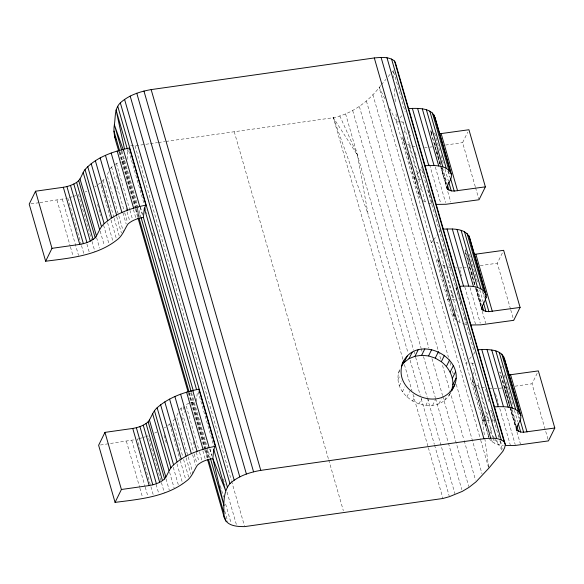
<?xml version="1.0" encoding="UTF-8"?>
<svg xmlns="http://www.w3.org/2000/svg" width="584" height="584" viewBox="0 0 584 584"><rect width="100%" height="100%" fill="white"/><g stroke="black" fill="none" stroke-linecap="round" stroke-linejoin="round"><path stroke-width="0.44" stroke-dasharray="2.92 2.19" d="M450.052 393.726C434.642 420.816 387.28 396.872 400.142 368.322M420.458 198.356L419.641 197.063L403.194 139.948L402.851 135.466M453.841 313.52L455.586 319.579L454.352 317.645L453.951 313.937M488.815 437.358L472.624 381.111L472.281 376.622M127.027 159.439L127.903 151.103L129.429 148.007M196.363 401.427L197.334 392.258M474.865 285.087L465.149 251.332L465.506 249.733L470.74 267.903M108.653 171.857L107.069 175.076L118.53 214.89M178.076 413.012L176.492 416.239L187.953 456.046M403.748 132.991L405.727 128.962M419.297 171.623L422.728 166.571M420.589 189.304L423.364 183.661M475.296 186.763L462.594 142.627L467.74 132.152M441 230.03L437.569 235.082M438.854 252.762L440.84 248.74M398.383 373.271L399.974 370.052M398.04 379.498L400.018 375.468M399.412 385.79L401.792 380.958M402.427 391.74L404.807 386.907M456.301 289.467L457.447 287.146M406.88 396.989L409.661 391.346M454.907 310.688L456.885 306.658M412.508 401.193L414.888 396.361M418.947 404.099L421.721 398.463M425.787 405.522L428.955 399.076M510.511 309.067L497.305 263.202L502.853 251.93M432.613 405.369L435.387 399.726M438.986 403.646L441.358 398.814M444.504 400.471L446.49 396.448M448.826 396.04L450.016 393.623M473.171 374.147L475.157 370.125M501.408 367.898L502.204 366.285M488.728 412.779L492.159 407.727M490.012 430.459L492.786 424.824M547.96 439.168L532.017 383.783L537.17 373.315M110.237 168.637L113.632 165.155M179.66 409.793L183.062 406.311L184.807 412.37M380.856 85.425C369.088 101.061 352.787 113.654 333.347 117.698L165.695 141.459M381.418 84.746L385.936 79.329M388.192 76.621L390.448 73.912M391.017 73.234L393.273 70.525L405.15 111.77M484.34 434.766L482.428 420.298L396.558 122.02L397.704 120.654M399.996 117.924L402.281 115.187M418.728 172.309L412.998 179.142L416.399 178.857M432.985 240.55L431.269 242.601L434.671 242.323M433.562 239.871L437 235.768M447.709 299.716L448.855 298.351M451.147 295.621L453.439 292.883M467.127 361.817L465.981 363.182L467.689 363.044M469.419 359.08L472.858 354.977M473.427 354.298L474.573 352.933L421.59 168.885M486.421 426.349L482.428 420.298L488.151 413.465M102.069 181.332L105.478 177.653M174.901 418.808L172.645 421.436L182.609 456.053M167.688 425.634L171.492 422.488M98.258 184.478L100.338 182.916L110.799 219.263M94.885 186.778L96.214 185.938M164.308 427.933L165.637 427.094M115.041 164.338L119.742 162.096M85.249 191.924L86.855 191.18M154.672 433.08L157.081 431.963M189.172 403.252L185.865 404.675L199.319 451.403M73.234 196.494L78.541 194.698L91.746 240.564M142.657 437.65L144.934 436.883M145.693 436.628L147.971 435.854L161.169 481.72M121.895 161.432L125.487 160.556M190.603 402.807L194.917 401.719M69.357 197.582L72.46 196.706M138.78 438.737L137.233 439.175L153.672 496.291M139.561 438.518L141.883 437.869M39.953 202.582L65.474 198.545M100.419 445.008L134.897 439.701M130.714 145.642L135.035 145.832L149.468 143.773M150.365 143.649L157.585 142.62M158.483 142.489L164.797 141.591M30.996 203.852L39.055 202.706M445.563 145.044L462.594 142.627M480.274 265.618L497.305 263.202M499.021 388.309L507.817 387.214M514.986 386.199L532.017 383.783M429.59 147.153L434.81 146.569L440.037 164.739M464.309 267.728L466.047 267.538M389.681 108.354L396.558 122.02L399.96 121.742M447.724 299.716L449.417 299.577M482.435 420.298L485.822 420.02M424.634 147.394L427.116 147.278M459.345 267.976L461.827 267.852M494.057 388.557L497.364 388.389M455.491 267.895L457.031 267.925M490.202 388.469L491.743 388.506M400.697 121.793L404.435 122.341M417.874 178.952L421.641 179.668M436.146 242.411L437.613 242.506L454.06 299.621L456.352 300.249M451.848 299.483L454.06 299.621M470.857 362.993L473.858 363.503M486.56 420.064L491.071 420.823M489.064 438.226C491.764 443.322 498.086 444.672 503.35 445.307M412.078 146.073L415.049 146.701M428.517 203.188L432.24 203.969L428.254 190.121M448.278 266.968L450.512 267.435L451.257 270.027M463.229 323.77L466.207 324.39M481.501 387.236L485.224 388.01L489.209 401.858M407.625 144.27L411.282 145.803M422.787 200.684L426.933 202.641M442.336 264.851L445.994 266.377M457.498 321.266L462.44 323.492M476.405 385.075L480.705 386.958M440.402 165.374L430.437 130.758L431.021 132.115L434.81 133.773L440.044 151.95M489.91 431.642L494.407 438.445M494.904 439.197L502.89 451.301M402.894 359.299L333.347 117.698L357.452 155.096L368.11 214.255L408.128 353.269M403.194 139.948L404.427 141.883M453.826 315.491L437.379 258.376L438.73 261.822M472.624 381.111L473.85 383.046M384.827 98.711L379.162 87.454L480.464 439.343M339.786 115.888L357.452 155.096M465.149 251.332L475.201 285.583M333.347 117.698L368.11 214.255M475.544 187.625L478.785 198.874M510.759 309.936L513.745 320.317M448.468 171.17L449.965 176.361M483.435 292.613L484.676 296.942M517.899 412.326L519.636 418.385M447.921 171.17L449.665 177.229M482.384 290.883L484.377 297.811M517.096 411.464L519.088 418.385M441.044 155.41L443.533 164.06M445.03 169.258L448.512 181.368M469.521 254.354L477.5 282.043M479.741 289.832L483.224 301.95M504.24 374.935L505.233 378.396M506.233 381.856L513.205 406.084M514.453 410.413L517.694 421.663M442.482 167.761L447.213 184.208M477.442 289.211L481.676 303.921M512.153 409.786L516.387 424.502M431.291 130.882L432.043 133.481M434.781 143L435.781 146.46M437.022 150.789L441.008 164.637M442.008 168.097L446.738 184.537M471.989 272.232L472.982 275.692M476.719 288.678L481.45 305.118M503.211 380.695L508.197 398.003M509.19 401.464L510.19 404.924M511.183 408.391L516.168 425.7M431.021 132.115L440.489 165.002M440.738 165.871L446.22 184.909M475.449 286.445L481.179 306.352M515.891 426.933L499.86 371.913L509.825 406.53M440.65 166.236L446.132 185.274M475.865 288.547L481.092 306.717M510.073 407.398L515.803 427.298M441.037 168.199L446.015 185.508M447.76 191.567L450.753 201.954M469.521 267.143L474.755 285.32M475.748 288.781L480.982 306.95M482.223 311.279L485.713 323.397M504.233 387.725L515.446 426.67M516.942 431.861L520.424 443.971M435.321 167.053L445.541 202.538M470.04 287.635L480.252 323.12M504.751 408.216L515.212 444.563M429.612 164.703L440.825 203.648M459.842 269.706L461.586 275.765M464.827 287.014L475.537 324.229M495.553 393.747L498.787 404.997M499.787 408.457L510.248 444.804M421.524 166.761L423.517 173.682M455.987 286.474L461.469 305.512M464.711 316.762L466.455 322.821M492.443 413.107L494.94 421.765M498.926 435.606L499.422 437.343M500.415 440.803L501.663 445.125M491.013 410.048L499.678 440.124M499.919 440.986L502.641 450.439M408.771 130.137L410.516 136.196M415.253 152.636L416.998 158.695M442.986 248.988L445.483 257.639M491.903 418.889L492.896 422.356M496.699 440.022L497.94 444.351M402.902 121.925L419.349 179.04M472.325 363.08L488.771 420.203M408.902 144.971L425.349 202.093M443.621 265.552L460.061 322.667M478.332 386.134L493.027 437.19M493.276 438.058L494.772 443.249M417.451 180.587L418.451 184.048M491.465 439.248L492.21 441.847M407.917 154.001L408.909 157.461M418.874 192.078L419.874 195.538M447.11 290.16L447.614 291.891M474.85 386.506L475.347 388.236M482.326 412.465L484.815 421.122M402.668 137.795L419.641 197.063M472.091 378.958L488.29 435.204M437.912 260.53L454.352 317.645M480.712 440.219L488.779 468.229L484.939 439.292M372.862 94.666L448.461 357.269M449.972 362.518L451.235 366.898M452.498 371.271L453.25 373.899M456.272 384.403L481.983 473.69M366.416 101.054L438.234 350.524M438.489 351.4L441.008 360.153M442.519 365.401L449.578 389.915M449.826 390.791L463.937 439.81M464.192 440.686L475.529 480.077M359.386 106.587L428.933 348.181M431.963 358.685L442.541 395.456M442.796 396.324L468.755 486.487M352.7 110.602L420.991 347.823M421.239 348.699L421.998 351.32M423.509 356.576L435.35 397.719M435.606 398.595L448.205 442.358M448.454 443.234L461.813 489.626M345.575 113.843L413.625 350.232M413.881 351.108L414.633 353.729M415.64 357.233L427.233 397.485M427.481 398.361L454.943 493.743M410.143 360.27L420.21 395.237M421.217 398.741L434.306 444.205M434.554 445.074L449.154 495.787M404.405 364.547L411.968 390.813M412.976 394.309L428.094 446.833M428.349 447.709L442.964 498.473M234.228 131.685L328.478 459.068M328.726 459.944L343.348 510.708M135.035 145.832L231.3 480.216M231.556 481.092L244.404 525.731M128.765 150.738L143.883 203.261M145.146 207.634L146.912 213.766M152.453 233.023L153.461 236.52M159.76 258.405L160.768 261.909M198.064 391.455L213.686 445.731M223.263 478.989L225.03 485.121M227.045 492.122L236.367 524.512M127.414 149.387L127.903 151.103M140.386 207.006L142.387 213.927M210.058 449.03L211.809 455.082M140.204 207.342L142.467 215.219M209.751 448.935L211.766 455.936M220.336 485.698L223.614 497.079M225.628 504.08L231.169 523.337M121.925 151.066L140.824 216.715M191.479 392.66L210.123 457.44M121.18 151.365L136.802 205.634M137.058 206.51L140.08 217.014M190.734 392.959L206.101 446.359M207.108 449.855L209.634 458.608M224.752 511.131L227.775 521.636M123.326 160.987L136.78 207.721M137.028 208.583L139.518 217.241M192.749 402.15L206.203 448.877M206.451 449.746L208.941 458.396M120.005 152.117L136.13 208.138M136.386 209.014L138.656 216.898M189.304 392.842L205.429 448.862M205.685 449.738L208.203 458.491M119.589 151.709L138.233 216.482M188.887 392.426L207.787 458.082M119.07 152.22L135.196 208.24M135.452 209.116L137.97 217.868M188.369 392.937L204.495 448.957M204.75 449.833L207.269 458.586M133.451 209.692L135.941 218.343M202.874 450.848L205.364 459.506M116.442 163.513L129.648 209.386M129.896 210.247L132.385 218.905M199.567 452.271L202.057 460.922M116.625 175.543L118.37 181.595M126.093 208.422L126.837 211.021M127.086 211.89L129.831 221.409M193.275 441.796L195.019 447.855M196.261 452.177L199.005 461.696M111.522 166.9L124.472 211.904M124.72 212.766L127.465 222.285M180.945 408.063L193.895 453.06M194.151 453.929L196.888 463.448M115.223 185.946L116.961 191.997M122.947 212.773L126.18 224.022M181.653 416.713L183.398 422.772M192.618 454.79L195.603 465.178M118.778 215.751L123.509 232.191M188.201 456.907L192.932 473.354M116.691 216.591L121.421 233.038M186.113 457.754L190.851 474.193M103.222 180.281L113.938 217.489M114.187 218.358L119.165 235.666M183.61 459.513L188.844 477.69M111.048 220.124L116.282 238.301M169.762 424.072L179.982 459.557M180.23 460.418L185.705 479.457M107.587 222.73L113.07 241.769M177.01 463.886L182.741 483.793M97.623 204.48L100.864 215.73M103.602 225.249L108.836 243.418M164.06 435.255L166.549 443.906M173.28 467.273L178.259 484.581M100.163 231.111L104.405 245.82M169.594 472.266L174.076 487.844M96.601 237.666L99.594 248.054M166.024 478.829L169.265 490.078M91.995 241.426L94.988 251.813M161.425 482.588L164.411 492.969M86.936 244.09L89.425 252.741M156.111 484.384L158.855 493.903M67.81 198.02L81.264 244.747M81.512 245.616L84.249 255.135M62.357 199.246L78.555 255.5M131.787 440.409L144.985 486.275M145.241 487.136L147.978 496.656M56.984 200.166L70.189 246.032M70.438 246.893L73.175 256.42M126.407 441.321L139.612 487.187M139.861 488.056L142.35 496.707M488.538 436.073L488.888 437.504M393.273 70.525L393.733 77.752M394.426 88.593L395.288 102.149M396.04 113.895L396.558 122.02"/><path stroke-width="0.88" d="M434.941 119.063C433.678 107.23 417.166 108.186 408.289 108.573M434.978 117.333L451.425 174.448L451.366 177.047L450.41 179.828L447.242 186.267L446.877 187.873L447.468 189.238L451.257 190.888L454.199 191.07L485.377 186.851L468.93 129.736L439.453 133.816M474.164 254.398L503.642 250.317L520.089 307.432L488.91 311.652L485.968 311.469L482.18 309.812L481.588 308.454L481.953 306.848L485.121 300.402L486.078 297.621L486.136 295.029L469.689 237.907C465.776 227.76 451.95 228.877 443 229.154M504.372 360.219C503.101 348.385 486.596 349.349 477.712 349.736M504.401 358.488L520.848 415.604L520.789 418.202L519.833 420.984L516.665 427.43L516.307 429.028L516.891 430.393L520.68 432.05L523.622 432.233L554.8 428.014L538.36 370.898L508.876 374.972M118.815 151.344C116.406 142.693 112.69 133.97 114.369 124.808C115.581 117.318 114.355 108.624 120.326 102.857C128.779 95.163 140.08 91.498 151.154 89.6L374.3 57.947C381.045 57.363 388.966 56.392 394.558 61.065L395.726 63.787L505.342 444.57L504.627 447.775L502.89 451.301L488.779 468.229L476.033 481.829L469.003 487.363L462.316 491.378L449.41 496.663L442.964 498.473L244.659 526.607C237.162 526.673 226.475 526.082 224.154 517.234L207.517 459.462M224.154 517.234C223.789 506.416 222.46 492.283 229.95 483.632C238.396 475.938 249.697 472.274 260.771 470.375L483.917 438.723C490.662 438.139 498.583 437.168 504.174 441.84L505.342 444.57M143.387 217.387L144.35 208.218L145.869 205.123L129.429 148.007C113.34 151.438 96.316 156.965 85.03 169.564C81.826 173.601 81.191 179.492 76.621 182.398C72.62 184.997 68.014 186.522 63.328 187.274L35.544 191.216L29.2 204.108L45.64 261.223C69.978 258.084 96.718 255.865 116.778 240.031C122.436 236.155 124.377 229.439 127.962 224.015C132.188 220.168 137.839 218.336 143.372 217.387L193.341 390.915M213.773 449.381L225.65 490.626L212.81 458.542C207.269 459.491 201.611 461.324 197.385 465.178C193.808 470.602 191.859 477.318 186.208 481.187C166.141 497.021 139.408 499.24 115.07 502.379L98.623 445.264L104.967 432.379L132.75 428.437C138.291 427.488 143.934 425.656 148.161 421.809C151.49 417.341 152.738 411.479 157.14 407.756C168.71 397.449 183.887 392.207 198.852 389.17L215.299 446.286L213.773 449.381L212.81 458.542L223.986 505.583L210.379 458.316M456.06 378.14L452.892 384.586L451.688 390.63C472.536 359.613 416.042 330.011 402.018 364.277M403.602 361.051C388.981 391.572 441.927 415.903 454.856 384.184M45.64 261.223L51.983 248.339L35.544 191.216M51.983 248.339L79.767 244.397C85.308 243.448 90.958 241.615 95.177 237.768C98.506 233.293 99.755 227.439 104.156 223.708C115.727 213.408 130.904 208.159 145.869 205.123M115.07 502.379L121.406 489.494L104.967 432.379M121.406 489.494L149.19 485.552C154.731 484.603 160.381 482.771 164.608 478.924C167.929 474.456 169.185 468.594 173.587 464.871C185.157 454.564 200.334 449.322 215.299 446.286M485.377 186.851L479.033 199.743L446.037 204.269L436.445 204.415M401.464 366.08L404.048 362.54L407.223 356.094M404.048 362.54L409.012 358.7L412.18 352.262M409.012 358.7L415.005 356.24L418.18 349.794M415.005 356.24L421.655 355.291L424.831 348.852M421.655 355.291L428.546 355.933L431.715 349.488M428.546 355.933L435.241 358.109L438.409 351.67M452.892 384.586C453.177 375.549 448.351 367.132 441.314 361.693L444.49 355.254M446.395 366.46L449.57 360.014M450.162 372.103L453.33 365.664M452.374 378.279L455.542 371.833M451.206 391.207L452.001 389.601M520.089 307.432L513.745 320.317L480.749 324.85L471.164 324.996M554.8 428.014L548.456 440.898L515.46 445.424L505.875 445.57M424.729 165.695C433.678 165.411 447.512 164.301 451.425 174.448M459.447 286.269C468.39 285.992 482.223 284.875 486.136 295.029M494.159 406.851C503.101 406.574 516.935 405.457 520.848 415.604M435.241 358.109L441.314 361.693M114.537 136.459L115.953 139.554M123.348 150.139L114.369 124.808L121.676 150.19M441.146 133.678L457.593 190.793M475.865 254.259L492.305 311.374M510.577 374.833L527.016 431.956M434.124 114.975L450.571 172.097M468.842 235.556L485.282 292.672M503.554 356.138L519.994 413.253M485.581 295.891L486.078 297.621M432.386 112.916L448.833 170.032M467.105 233.498L483.545 290.613M501.817 354.079L518.256 411.194M450.461 178.091L454.199 191.07M485.173 298.672L488.91 311.652M520.14 420.115L523.622 432.233M429.802 111.194L446.242 168.316M464.514 231.775L480.953 288.89M499.225 352.356L515.672 409.472M448.76 182.237L451.257 190.888M483.479 302.819L485.968 311.469M518.191 423.393L520.68 432.05M426.422 109.85L442.862 166.966M461.134 230.432L477.573 287.547M495.845 351.006L512.292 408.128M447.461 185.07L448.957 190.267M482.172 305.651L483.669 310.841M516.891 426.232L518.38 431.423M446.716 186.639L447.468 189.238M481.428 307.221L482.18 309.812M516.146 427.795L516.891 430.393M422.32 108.909L438.766 166.024M457.038 229.49L473.478 286.605M491.75 350.072L508.189 407.187M417.596 108.398L434.036 165.513M452.308 228.972L468.748 286.094M487.019 349.553L503.459 406.668M412.341 108.317L428.78 165.433M447.052 228.899L463.492 286.014M481.764 349.473L498.203 406.595M394.558 61.065L504.174 441.84M391.572 59.006L501.189 439.781M386.973 57.75L496.597 438.526M381.082 57.393L490.706 438.168M374.3 57.947L483.917 438.723M151.154 89.6L260.771 470.375M143.941 91.031L253.558 471.806M136.78 93.243L246.397 474.026M130.174 96.09L239.79 476.865M124.56 99.368L234.177 480.143M120.326 102.857L229.95 483.632M117.764 106.325L227.38 487.1M127.166 148.526L116.033 109.85L124.45 148.774M144.35 208.218L196.574 389.63M123.29 149.322L139.737 206.437M192.713 390.484L209.16 447.599M141.08 217.591L191.223 391.791M113.96 131.108L119.757 151.241M138.904 217.766L189.055 391.966M208.459 459.367L223.577 511.883M224.92 517.606L225.928 521.103M137.97 217.868L188.114 392.061M117.165 151.015L133.605 208.13M186.588 392.171L203.035 449.293M111.179 153.052L127.626 210.167M180.609 394.207L197.049 451.322M105.47 155.38L121.917 212.496M174.893 396.536L191.34 453.659M100.163 157.957L116.603 215.073M169.586 399.12L186.026 456.235M95.367 160.731L111.807 217.847M164.79 401.887L181.23 459.002M91.184 163.63L107.631 220.745M160.607 404.785L177.054 461.9M87.717 166.593L104.156 223.708M157.14 407.756L173.587 464.871M85.03 169.564L101.477 226.68M154.453 410.72L170.9 467.835M83.191 172.47L99.63 229.585M152.614 413.633L169.061 470.748M80.015 178.916L96.462 236.031M149.446 420.071L165.885 477.186M78.738 180.646L95.177 237.768M148.161 421.809L164.608 478.924M76.621 182.398L93.068 239.513M146.044 423.553L162.491 480.668M73.818 184.033L90.257 241.148M143.241 425.189L159.68 482.311M70.511 185.457L86.95 242.572M139.934 426.612L156.381 483.727M66.934 186.559L83.373 243.681M136.357 427.722L152.804 484.837M63.328 187.274L79.767 244.397M132.75 428.437L149.19 485.552"/></g></svg>
